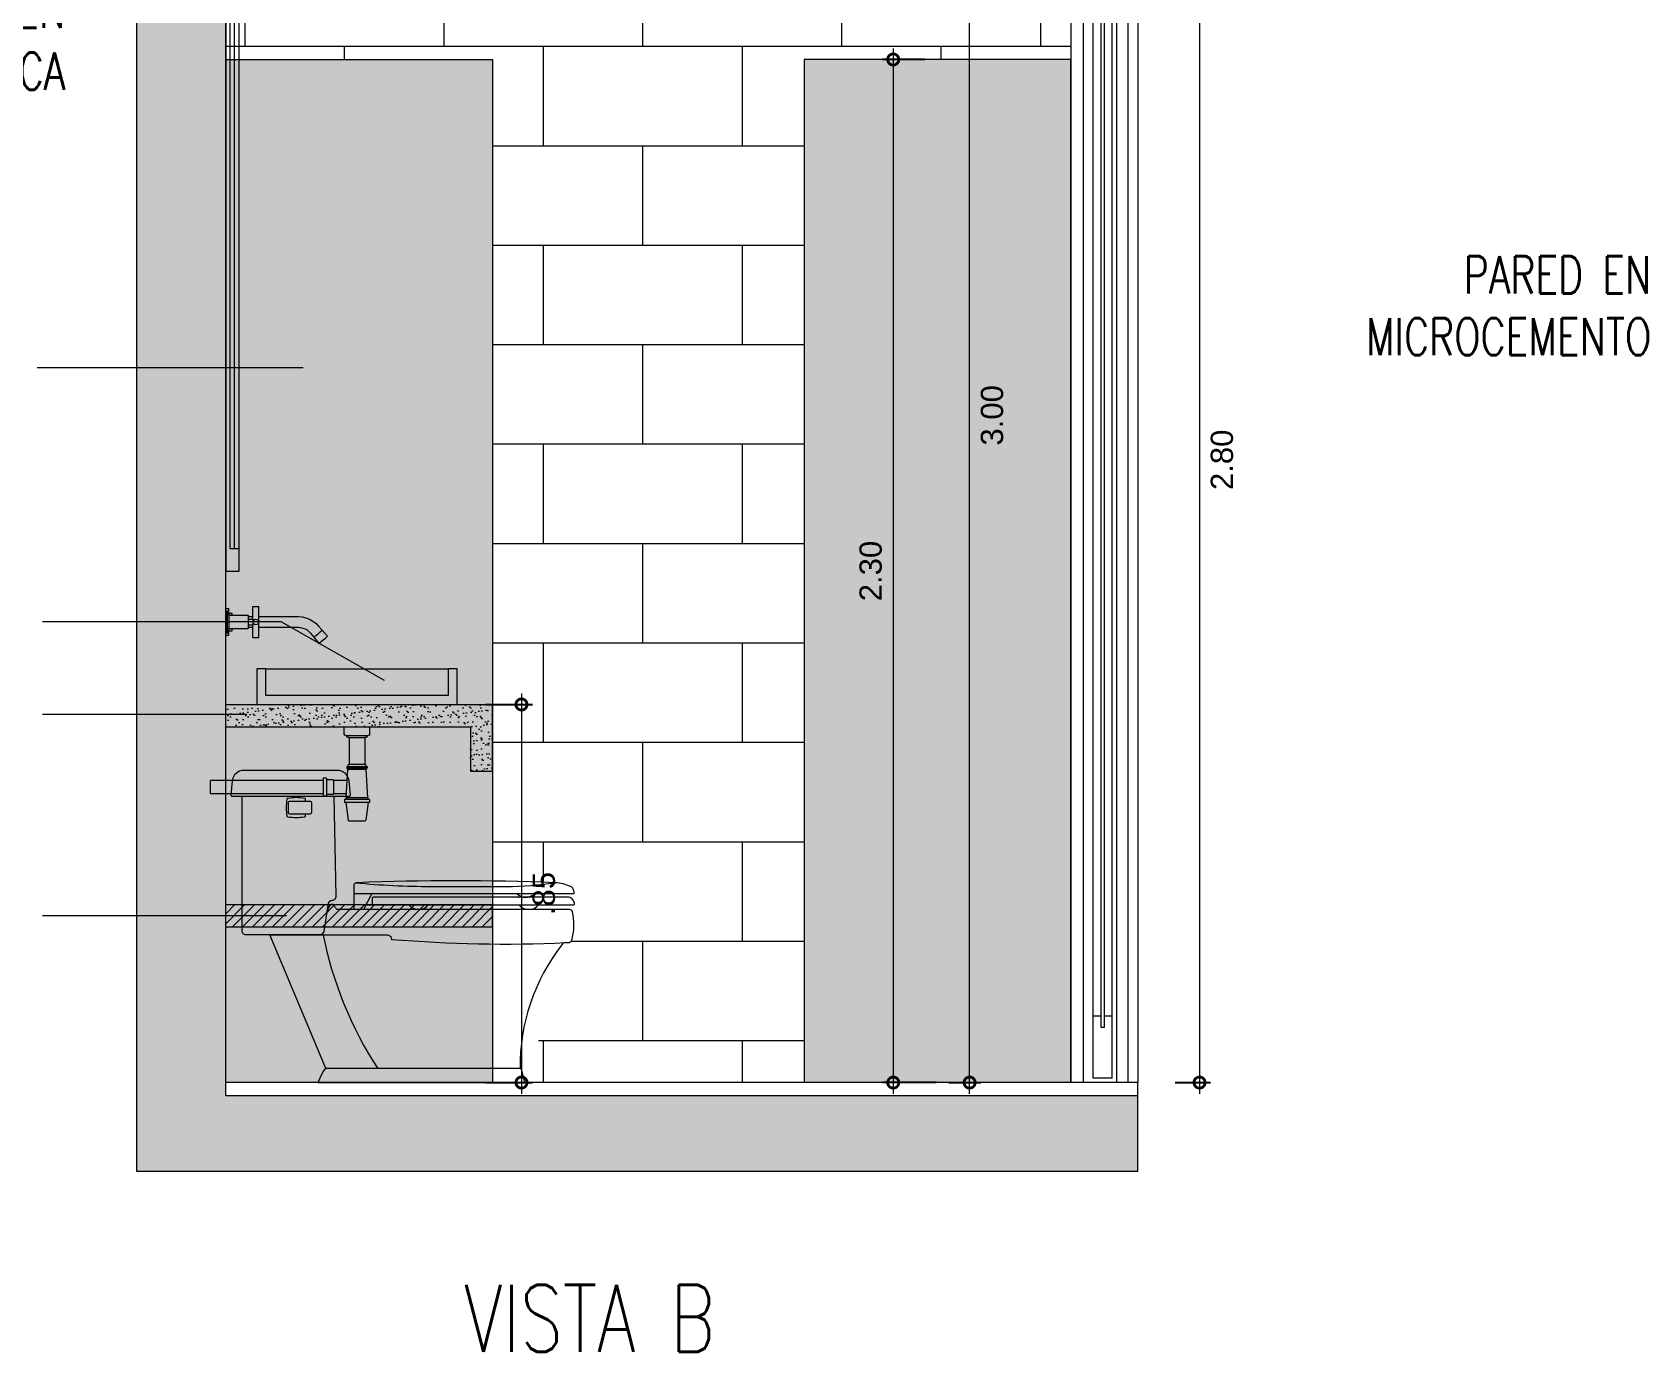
# Model space of a CAD drawing. Header units: metres. Extents: x 113 to 2416, y -346 to 476.
# Drawn here: x 293.785 to 297.416, y -158.178 to -155.212 of the extents above; entities that cross this region are included whole.
import ezdxf

# ---------------------------------------------------------------- set-up
doc = ezdxf.new("R2010")
doc.units = ezdxf.units.M
doc.header["$PDMODE"] = 34
doc.linetypes.add('0', pattern=[0])
doc.linetypes.add('CONTINU', pattern=[0])
doc.layers.get('0').update_dxf_attribs({"color": 250, "linetype": '0', "lineweight": 20})
doc.layers.get('Defpoints').update_dxf_attribs({"color": 6})
for name, color, linetype, lineweight in [('4', 253, 'Continuous', 9), ('corte', 250, 'Continuous', 20), ('DIMENSIONES', 5, 'Continuous', 5), ('SE-2', 252, 'Continuous', 9), ('SE-2-MADERA', 36, 'Continuous', 9), ('SE-3', 253, 'Continuous', 5), ('SE-4', 254, 'Continuous', 0), ('textos', 7, 'Continuous', 0)]:
    doc.layers.add(name, color=color, linetype=linetype, lineweight=lineweight)
doc.layers.add('RELLENO SECCION', color=8, linetype='Continuous', lineweight=0, transparency=0.4)
doc.styles.add('Arch-Dim', font='romans.shx', dxfattribs={"width": 0.75})
doc.styles.add('ESC25-2mm', font='arial.ttf', dxfattribs={"height": 0.05})
doc.dimstyles.new('DIMS25', dxfattribs={"dimtxt": 0.05, "dimasz": 0.05, "dimexe": 0.025, "dimexo": 0.025, "dimgap": 0.025, "dimtad": 2, "dimzin": 4, "dimdsep": 46, "dimtxsty": 'ESC25-2mm', "dimblk": 'DOTSMALL', "dimcen": 0.025, "dimdle": 0.025, "dimclrd": 256, "dimclre": 256, "dimclrt": 1, "dimadec": 0, "dimazin": 0, "dimtfac": 1, "dimtix": 1, "dimtmove": 2, "dimatfit": 3, "dimfxl": 1, "dimtolj": 1, "dimtzin": 0, "dimlwd": -1, "dimarcsym": 0})

# ---------------------------------------------------------------- blocks, each defined once
blk = doc.blocks.new('_DotSmall')
at = {"color": 0, "linetype": 'ByBlock', "lineweight": 13, "const_width": 0.5}
blk.add_lwpolyline([(-0.0625, 0, 1), (0.0625, 0, 1)], format="xyb", close=True, dxfattribs=at)
blk = doc.blocks.new('*D378')
at = {"layer": 'Defpoints', "color": 0, "transparency": 16777216}
for p in [(295.8205, -154.5732), (295.8918, -154.5732), (295.8205, -157.5732)]:
    blk.add_point(p, dxfattribs=at)
at = {"layer": 'DIMENSIONES', "lineweight": -2, "transparency": 16777216}
for p, q in [((295.8455, -154.5732), (295.9168, -154.5732)), ((295.8455, -157.5732), (295.9168, -157.5732))]:
    blk.add_line(p, q, dxfattribs=at)
at = {"layer": 'DIMENSIONES', "transparency": 16777216}
blk.add_line((295.8918, -157.5982), (295.8918, -154.5482), dxfattribs=at)
at = {"layer": 'DIMENSIONES', "transparency": 16777216, "xscale": 0.05, "yscale": 0.05, "zscale": 0.05}
for p, rotation in [((295.8918, -154.5732), 90), ((295.8918, -157.5732), 270)]:
    blk.add_blockref('_DotSmall', p, dxfattribs=dict(at, rotation=rotation))
at = {"layer": 'DIMENSIONES', "color": 5, "lineweight": 13, "transparency": 16777216, "insert": (295.9424, -156.0732), "char_height": 0.05, "attachment_point": 5, "rotation": 90, "style": 'ESC25-2mm'}
blk.add_mtext('\\A1;3.00', dxfattribs=at)
blk = doc.blocks.new('*D379')
at = {"layer": 'Defpoints', "color": 0, "transparency": 16777216}
for p in [(295.8161, -155.2732), (295.7202, -157.5732), (295.8413, -157.5732)]:
    blk.add_point(p, dxfattribs=at)
at = {"layer": 'DIMENSIONES', "transparency": 16777216}
blk.add_line((295.7202, -155.2482), (295.7202, -157.5982), dxfattribs=at)
at = {"layer": 'DIMENSIONES', "lineweight": -2, "transparency": 16777216}
for p, q in [((295.7911, -155.2732), (295.6952, -155.2732)), ((295.8163, -157.5732), (295.6952, -157.5732))]:
    blk.add_line(p, q, dxfattribs=at)
at = {"layer": 'DIMENSIONES', "transparency": 16777216, "xscale": 0.05, "yscale": 0.05, "zscale": 0.05}
for p, rotation in [((295.7202, -155.2732), 90), ((295.7202, -157.5732), 270)]:
    blk.add_blockref('_DotSmall', p, dxfattribs=dict(at, rotation=rotation))
at = {"layer": 'DIMENSIONES', "color": 5, "lineweight": 13, "transparency": 16777216, "insert": (295.6696, -156.4232), "char_height": 0.05, "attachment_point": 5, "rotation": 90, "style": 'ESC25-2mm'}
blk.add_mtext('\\A1;2.30', dxfattribs=at)
blk = doc.blocks.new('A$C3dfb1af3')
at = {"layer": 'SE-2'}
for points in [[(0.2286, 0.0612), (0.2286, 0.0612), (0.2286, 0.0617), (0.2286, 0.0617)], [(0.2286, 0.0612), (0.2286, 0.0612), (0.2286, 0.0617), (0.2286, 0.0617)], [(0.2286, 0.0599), (0.2286, 0.0599), (0.2286, 0.0612), (0.2286, 0.0612)], [(0.2286, 0.0599), (0.2286, 0.0599), (0.2286, 0.0612), (0.2286, 0.0612)], [(0.2286, 0.0599), (0.2286, 0.0577), (0.2286, 0.0577), (0.2286, 0.0599)], [(0.2286, 0.0599), (0.2286, 0.0577), (0.2286, 0.0577), (0.2286, 0.0599)], [(0.2286, 0.0577), (0.2286, 0.0549), (0.2286, 0.0549), (0.2286, 0.0577)], [(0.2286, 0.0577), (0.2286, 0.0549), (0.2286, 0.0549), (0.2286, 0.0577)], [(0.2286, 0.0549), (0.2286, 0.0517), (0.2286, 0.0517), (0.2286, 0.0549)], [(0.2286, 0.0549), (0.2286, 0.0517), (0.2286, 0.0517), (0.2286, 0.0549)], [(0.2286, 0.0517), (0.2286, 0.0482), (0.2286, 0.0482), (0.2286, 0.0517)], [(0.2286, 0.0517), (0.2286, 0.0482), (0.2286, 0.0482), (0.2286, 0.0517)], [(0.2286, 0.0482), (0.2286, 0.0447), (0.2286, 0.0447), (0.2286, 0.0482)], [(0.2286, 0.0482), (0.2286, 0.0447), (0.2286, 0.0447), (0.2286, 0.0482)], [(0.2286, 0.0447), (0.2286, 0.0414), (0.2286, 0.0414), (0.2286, 0.0447)], [(0.2286, 0.0447), (0.2286, 0.0414), (0.2286, 0.0414), (0.2286, 0.0447)], [(0.2286, 0.0414), (0.2286, 0.0386), (0.2286, 0.0386), (0.2286, 0.0414)], [(0.2286, 0.0414), (0.2286, 0.0386), (0.2286, 0.0386), (0.2286, 0.0414)], [(0.2286, 0.0386), (0.2286, 0.0365), (0.2286, 0.0365), (0.2286, 0.0386)], [(0.2286, 0.0386), (0.2286, 0.0365), (0.2286, 0.0365), (0.2286, 0.0386)], [(0.2286, 0.0365), (0.2286, 0.0351), (0.2286, 0.0351), (0.2286, 0.0365)], [(0.2286, 0.0365), (0.2286, 0.0351), (0.2286, 0.0351), (0.2286, 0.0365)], [(0.2286, 0.0351), (0.2286, 0.0347), (0.2286, 0.0347), (0.2286, 0.0351)], [(0.2286, 0.0351), (0.2286, 0.0347), (0.2286, 0.0347), (0.2286, 0.0351)]]:
    blk.add_hatch(color=256, dxfattribs=at).paths.add_polyline_path(points)
for p, q in [((0.1555, 0.0832), (0.1546, 0.0832)), ((0.1546, 0.0482), (0.1546, 0.0832)), ((0.1579, 0.0832), (0.1555, 0.0832)), ((0.1611, 0.0832), (0.1579, 0.0832)), ((0.1644, 0.0832), (0.1611, 0.0832)), ((0.1668, 0.0832), (0.1644, 0.0832)), ((0.1676, 0.0832), (0.1668, 0.0832)), ((0.1676, 0.0547), (0.1676, 0.0832)), ((0.2216, 0.0741), (0.2216, 0.0782)), ((0.2286, 0.0782), (0.2216, 0.0782)), ((0.2216, 0.0657), (0.2216, 0.0741)), ((0.2251, 0.0732), (0.2251, 0.0698)), ((0.2286, 0.0732), (0.2251, 0.0732)), ((0.2286, 0.0741), (0.2286, 0.0782)), ((0.2286, 0.0732), (0.2286, 0.0741)), ((0.2286, 0.0732), (0.2286, 0.0698)), ((0.0199, 0.0391), (0.012, 0.0295)), ((0.0257, 0.045), (0.0199, 0.0391)), ((0.0326, 0.0503), (0.0257, 0.045)), ((0.0403, 0.0546), (0.0326, 0.0503)), ((0.0484, 0.0577), (0.0403, 0.0546)), ((0.0569, 0.0596), (0.0484, 0.0577)), ((0.0652, 0.0602), (0.0569, 0.0596)), ((0.1546, 0.0602), (0.0652, 0.0602)), ((0.1555, 0.0514), (0.1546, 0.0482)), ((0.1546, 0.0482), (0.1555, 0.0449)), ((0.1546, 0.0132), (0.1546, 0.0482)), ((0.1579, 0.0538), (0.1555, 0.0514)), ((0.1555, 0.0449), (0.1579, 0.0425)), ((0.1611, 0.0547), (0.1579, 0.0538)), ((0.1579, 0.0425), (0.1611, 0.0417)), ((0.1644, 0.0538), (0.1611, 0.0547)), ((0.1611, 0.0417), (0.1644, 0.0425)), ((0.1644, 0.0538), (0.1644, 0.0538)), ((0.1668, 0.0514), (0.1644, 0.0538)), ((0.1644, 0.0425), (0.1668, 0.0449)), ((0.1644, 0.0425), (0.1644, 0.0425)), ((0.1668, 0.0538), (0.1656, 0.0526)), ((0.1656, 0.0437), (0.1668, 0.0425)), ((0.1676, 0.0547), (0.1668, 0.0538)), ((0.1676, 0.0482), (0.1668, 0.0514)), ((0.1668, 0.0449), (0.1676, 0.0482)), ((0.1668, 0.0425), (0.1676, 0.0417)), ((0.1786, 0.0602), (0.1676, 0.0602)), ((0.1786, 0.0547), (0.1676, 0.0547)), ((0.1676, 0.0132), (0.1676, 0.0417)), ((0.1786, 0.0417), (0.1676, 0.0417)), ((0.1786, 0.0632), (0.1786, 0.0612)), ((0.2216, 0.0632), (0.1786, 0.0632)), ((0.1786, 0.0612), (0.1786, 0.0557)), ((0.1786, 0.0557), (0.1786, 0.0482)), ((0.1786, 0.0482), (0.1786, 0.0407)), ((0.1786, 0.0407), (0.1786, 0.0352)), ((0.2146, 0.0655), (0.2146, 0.0682)), ((0.2216, 0.0682), (0.2146, 0.0682)), ((0.2146, 0.0632), (0.2146, 0.0655)), ((0.2216, 0.0657), (0.2216, 0.0633)), ((0.2251, 0.0657), (0.2216, 0.0657)), ((0.2216, 0.0633), (0.2216, 0.0569)), ((0.2216, 0.0569), (0.2216, 0.0482)), ((0.2216, 0.0482), (0.2216, 0.0394)), ((0.2216, 0.0394), (0.2216, 0.033)), ((0.2251, 0.0698), (0.2251, 0.0607)), ((0.2251, 0.0607), (0.2251, 0.0482)), ((0.2251, 0.0482), (0.2251, 0.0357)), ((0.2286, 0.0698), (0.2286, 0.0607)), ((0.2286, 0.0607), (0.2286, 0.0482)), ((0.2286, 0.0482), (0.2286, 0.0357)), ((0.0116, 0.0299), (0, 0.0161)), ((0.0013, 0.015), (0, 0.0161)), ((0.0048, 0.0121), (0.0013, 0.015)), ((0.0096, 0.008), (0.0048, 0.0121)), ((0.0144, 0.004), (0.0096, 0.008)), ((0.0129, 0.0288), (0.0116, 0.0299)), ((0.0164, 0.0258), (0.0129, 0.0288)), ((0.0179, 0.0011), (0.0144, 0.004)), ((0.0211, 0.0218), (0.0164, 0.0258)), ((0.0192, 0), (0.0179, 0.0011)), ((0.0307, 0.0138), (0.0192, 0)), ((0.0259, 0.0178), (0.0211, 0.0218)), ((0.0294, 0.0149), (0.0259, 0.0178)), ((0.0307, 0.0138), (0.0294, 0.0149)), ((0.0378, 0.023), (0.0303, 0.0141)), ((0.0417, 0.027), (0.0378, 0.023)), ((0.0459, 0.0302), (0.0417, 0.027)), ((0.0504, 0.0328), (0.0459, 0.0302)), ((0.0553, 0.0346), (0.0504, 0.0328)), ((0.0604, 0.0358), (0.0553, 0.0346)), ((0.0661, 0.0362), (0.0604, 0.0358)), ((0.1546, 0.0362), (0.0661, 0.0362)), ((0.1555, 0.0132), (0.1546, 0.0132)), ((0.1579, 0.0132), (0.1555, 0.0132)), ((0.1611, 0.0132), (0.1579, 0.0132)), ((0.1644, 0.0132), (0.1611, 0.0132)), ((0.1668, 0.0132), (0.1644, 0.0132)), ((0.1676, 0.0132), (0.1668, 0.0132)), ((0.1786, 0.0362), (0.1676, 0.0362)), ((0.1786, 0.0352), (0.1786, 0.0332)), ((0.2216, 0.0332), (0.1786, 0.0332)), ((0.2146, 0.0308), (0.2146, 0.0332)), ((0.2146, 0.0282), (0.2146, 0.0308)), ((0.2216, 0.0282), (0.2146, 0.0282)), ((0.2216, 0.033), (0.2216, 0.0307)), ((0.2216, 0.0222), (0.2216, 0.0307)), ((0.2251, 0.0307), (0.2216, 0.0307)), ((0.2216, 0.0182), (0.2216, 0.0222)), ((0.2286, 0.0182), (0.2216, 0.0182)), ((0.2251, 0.0357), (0.2251, 0.0265)), ((0.2251, 0.0265), (0.2251, 0.0232)), ((0.2286, 0.0232), (0.2251, 0.0232)), ((0.2286, 0.0357), (0.2286, 0.0265)), ((0.2286, 0.0265), (0.2286, 0.0232)), ((0.2286, 0.0222), (0.2286, 0.0232)), ((0.2286, 0.0182), (0.2286, 0.0222))]:
    blk.add_line(p, q, dxfattribs=at)
blk = doc.blocks.new('A$Cd6cad6a8')
at = {"layer": 'SE-2'}
for p, q in [((0, 0.1959), (0, 0.2125)), ((0.0581, 0.2125), (0, 0.2125)), ((0.0542, 0.1925), (0.004, 0.1925)), ((0.0471, 0.1879), (0.0111, 0.1879)), ((0.0113, 0.1879), (0.0113, 0.1281)), ((0.0469, 0.1879), (0.0469, 0.1281)), ((0.0581, 0.1957), (0.0581, 0.2125)), ((0.0049, 0.0528), (0.0086, 0.1173)), ((0.0521, 0.1228), (0.0061, 0.1228)), ((0.0061, 0.1228), (0.0061, 0.1191)), ((0.0061, 0.1191), (0.0521, 0.1191)), ((0.0075, 0.1173), (0.0075, 0.1191)), ((0.0507, 0.1173), (0.0075, 0.1173)), ((0.009, 0.1228), (0.0091, 0.1254)), ((0.0463, 0.1281), (0.0119, 0.1281)), ((0.0492, 0.1228), (0.0491, 0.1254)), ((0.0533, 0.0528), (0.0496, 0.1173)), ((0.0507, 0.1173), (0.0507, 0.1191)), ((0.0521, 0.1228), (0.0521, 0.1191)), ((0.0509, 0.0917), (0.0816, 0.0917)), ((0.0816, 0.0934), (0.0977, 0.0934)), ((0.0816, 0.0934), (0.0816, 0.0599)), ((0.0977, 0.0967), (0.0977, 0.0566)), ((0.0977, 0.0967), (0.1054, 0.0967)), ((0.1054, 0.0967), (0.1054, 0.0566)), ((0.1054, 0.0917), (0.3587, 0.0917)), ((0.3587, 0.0616), (0.3587, 0.0917)), ((0.0011, 0.049), (0.0571, 0.049)), ((0.0011, 0.049), (0.0011, 0.042)), ((0.0011, 0.042), (0.0571, 0.042)), ((0.004, 0.042), (0.0094, 0.0024)), ((0.0049, 0.0528), (0.0533, 0.0528)), ((0.0049, 0.0528), (0.0049, 0.049)), ((0.0542, 0.042), (0.0488, 0.0024)), ((0.0528, 0.0616), (0.0816, 0.0616)), ((0.0533, 0.0528), (0.0533, 0.049)), ((0.0571, 0.049), (0.0571, 0.042)), ((0.0816, 0.0599), (0.0977, 0.0599)), ((0.0977, 0.0566), (0.1054, 0.0566)), ((0.1054, 0.0616), (0.3587, 0.0616)), ((0.0122, 0), (0.046, 0))]:
    blk.add_line(p, q, dxfattribs=at)
for centre, radius, start, end in [((0.004, 0.1965), 0.004, 187.7004, 270), ((0.0111, 0.1929), 0.005, 180, 270), ((0.0471, 0.1929), 0.005, 270, 0), ((0.0542, 0.1965), 0.004, 270, 348.1597), ((0.0119, 0.1253), 0.0028, 90, 176.8638), ((0.0463, 0.1253), 0.0028, 3.1362, 90), ((0.0122, 0.0028), 0.0028, 187.7232, 270), ((0.046, 0.0028), 0.0028, 270, 352.2768)]:
    blk.add_arc(centre, radius, start, end, dxfattribs=at)
blk = doc.blocks.new('*D380')
at = {"layer": 'Defpoints', "color": 0, "transparency": 16777216}
for p in [(294.779, -156.7232), (294.779, -157.5732), (294.8845, -157.5732)]:
    blk.add_point(p, dxfattribs=at)
at = {"layer": 'DIMENSIONES', "transparency": 16777216}
blk.add_line((294.8845, -156.6982), (294.8845, -157.5982), dxfattribs=at)
at = {"layer": 'DIMENSIONES', "lineweight": -2, "transparency": 16777216}
for p, q in [((294.804, -156.7232), (294.9095, -156.7232)), ((294.804, -157.5732), (294.9095, -157.5732))]:
    blk.add_line(p, q, dxfattribs=at)
at = {"layer": 'DIMENSIONES', "transparency": 16777216, "xscale": 0.05, "yscale": 0.05, "zscale": 0.05}
for p, rotation in [((294.8845, -156.7232), 90), ((294.8845, -157.5732), 270)]:
    blk.add_blockref('_DotSmall', p, dxfattribs=dict(at, rotation=rotation))
at = {"layer": 'DIMENSIONES', "color": 5, "lineweight": 13, "transparency": 16777216, "insert": (294.935, -157.1482), "char_height": 0.05, "attachment_point": 5, "rotation": 90, "style": 'ESC25-2mm'}
blk.add_mtext('\\A1;.85', dxfattribs=at)
blk = doc.blocks.new('*D381')
at = {"layer": 'Defpoints', "color": 0, "transparency": 16777216}
for p in [(296.3224, -154.7732), (296.3287, -157.5732), (296.4087, -157.5732)]:
    blk.add_point(p, dxfattribs=at)
at = {"layer": 'DIMENSIONES', "transparency": 16777216}
blk.add_line((296.4087, -154.7482), (296.4087, -157.5982), dxfattribs=at)
at = {"layer": 'DIMENSIONES', "lineweight": -2, "transparency": 16777216}
for p, q in [((296.3474, -154.7732), (296.4337, -154.7732)), ((296.3537, -157.5732), (296.4337, -157.5732))]:
    blk.add_line(p, q, dxfattribs=at)
at = {"layer": 'DIMENSIONES', "transparency": 16777216, "xscale": 0.05, "yscale": 0.05, "zscale": 0.05}
for p, rotation in [((296.4087, -154.7732), 90), ((296.4087, -157.5732), 270)]:
    blk.add_blockref('_DotSmall', p, dxfattribs=dict(at, rotation=rotation))
at = {"layer": 'DIMENSIONES', "color": 5, "lineweight": 13, "transparency": 16777216, "insert": (296.4592, -156.1732), "char_height": 0.05, "attachment_point": 5, "rotation": 90, "style": 'ESC25-2mm'}
blk.add_mtext('\\A1;2.80', dxfattribs=at)

msp = doc.modelspace()

# ---------------------------------------------------------------- hatches: boundary and pattern name
at = {"true_color": 0xdac8a9, "transparency": 33554534}
h = msp.add_hatch(dxfattribs=at)
h.set_pattern_fill('AR-B816', color=9, scale=0.0011)
h.set_pattern_definition([(0, (-88.17942, -160.83168), (0, 0.22352), []), (90, (-88.17942, -160.83168), (-0.22352, 0.22352), [0.22352, -0.22352])])
h.paths.add_polyline_path([(294.2197, -154.5732), (294.2197, -155.2732), (294.8197, -155.2732), (294.8197, -157.1202), (294.9599, -157.1238), (294.9979, -157.1342), (294.9951, -157.2562), (294.8919, -157.5732), (295.5197, -157.5732), (295.5197, -155.2732), (296.1197, -155.2732), (296.1197, -154.5732)])
at = {"layer": 'RELLENO SECCION', "linetype": 'CONTINU', "transparency": 33554483}
h = msp.add_hatch(color=256, dxfattribs=at)
h.dxf.hatch_style = 1
h.paths.add_polyline_path([(294.2197, -156.7732), (294.0197, -156.7732), (294.0197, -154.1814), (294.2197, -154.1814)])
at = {"layer": 'RELLENO SECCION', "linetype": 'CONTINU', "true_color": 0xdddedf, "transparency": 33554610}
h = msp.add_hatch(color=254, dxfattribs=at)
h.dxf.hatch_style = 1
h.paths.add_polyline_path([(294.3097, -156.6432), (294.2897, -156.6432), (294.2897, -156.7232), (294.7397, -156.7232), (294.7397, -156.6432), (294.7197, -156.6432), (294.7197, -156.7032), (294.3097, -156.7032)])
at = {"layer": 'RELLENO SECCION', "linetype": 'CONTINU', "transparency": 33554483}
h = msp.add_hatch(color=256, dxfattribs=at)
h.dxf.hatch_style = 1
h.paths.add_polyline_path([(294.5697, -156.7732), (294.3697, -156.7732)], flags=17)
h.paths.add_polyline_path([(294.0197, -156.7732), (294.2197, -156.7732), (294.2197, -157.6032), (296.1197, -157.6032), (296.1197, -157.6332), (296.1197, -157.6182), (296.1197, -157.6032), (296.2697, -157.6032), (296.2697, -157.7732), (294.0197, -157.7732)])
at = {"layer": 'SE-2'}
h = msp.add_hatch(dxfattribs=at)
h.set_pattern_fill('AR-SAND', color=256, scale=0.0005)
h.set_pattern_definition([(37.5, (-138.550204, -162.689227), (-0.00080001565, 0.0244706619), [0, -0.019304, 0, -0.02159, 0, -0.0206375]), (7.5, (-138.550204, -162.689227), (0.0224761642, 0.035841255), [0, -0.010414, 0, -0.017399, 0, -0.0066675]), (327.5, (-138.565825, -162.689227), (0.0395496185, 7.18592e-05), [0, -0.00635, 0, -0.02286, 0, -0.029845]), (317.5, (-138.565825, -162.689227), (0.0381778226, 0.0111464662), [0, -0.003175, 0, -0.014986, 0, -0.017145])])
h.paths.add_polyline_path([(294.7697, -156.7732), (294.7697, -156.8732), (294.8197, -156.8732), (294.8197, -156.7232), (294.2197, -156.7232), (294.2197, -156.7732)])
h = msp.add_hatch(dxfattribs=at)
h.set_pattern_fill('LINE', color=256, scale=0.005, angle=45)
h.set_pattern_definition([(45, (292.172281, -157.198238), (-0.01122532, 0.01122532), [])])
h.paths.add_polyline_path([(294.2197, -157.1732), (294.8197, -157.1732), (294.8197, -157.2232), (294.2197, -157.2232)])
at = {"layer": 'SE-4', "true_color": 0xffffff}
h = msp.add_hatch(dxfattribs=at)
h.set_pattern_fill('ANGLE')
h.set_pattern_definition([(0, (-89.081, -159.293), (0, 6.985), [5.08, -1.905]), (90, (-89.081, -159.293), (-6.985, 4e-16), [5.08, -1.905])])
h.paths.add_polyline_path([(294.9755, -157.2636, -0.285116), (294.9829, -157.2586, -0.03215), (294.5925, -157.2512), (294.5916, -157.2475, 0.339617), (294.5834, -157.2412), (294.4384, -157.2412, 0.094509), (294.5614, -157.5419), (294.6389, -157.5419), (294.8813, -157.5419, -0.170993)])
h.paths.add_polyline_path([(294.4634, -156.9296), (294.3652, -156.9296), (294.256, -156.9296), (294.256, -157.232, 0.414214), (294.2644, -157.2404), (294.4323, -157.2404, 0.368207), (294.4407, -157.2333), (294.4509, -157.1701, -0.368207), (294.4592, -157.163), (294.4595, -157.163, 0.420302), (294.468, -157.1543)])
h.paths.add_polyline_path([(294.359, -156.9757, -0.322429), (294.3572, -156.974, -0.08097), (294.3572, -156.936, -0.322429), (294.359, -156.9342, -0.08097), (294.397, -156.9342, -0.322429), (294.3987, -156.936, -0.011117), (294.3995, -156.9412), (294.4099, -156.9412, -0.414214), (294.4131, -156.9444), (294.4131, -156.9656, -0.414214), (294.4099, -156.9688), (294.3995, -156.9688, -0.011117), (294.3987, -156.974, -0.322429), (294.397, -156.9757, -0.08097)], flags=16)
h.paths.add_polyline_path([(294.4705, -156.8713), (294.3652, -156.8713), (294.2606, -156.8713, 0.382734), (294.2342, -156.8949), (294.2308, -156.9261, 0.44641), (294.234, -156.9296), (294.3652, -156.9296), (294.4971, -156.9296, 0.44641), (294.5003, -156.9261), (294.4969, -156.8949, 0.382734)])
h.paths.add_polyline_path([(294.4131, -156.9444, 0.414214), (294.4099, -156.9412), (294.3632, -156.9412, 0.414214), (294.3601, -156.9444), (294.3601, -156.9656, 0.414214), (294.3632, -156.9688), (294.4099, -156.9688, 0.414214), (294.4131, -156.9656)], flags=0)
h.paths.add_polyline_path([(294.4384, -157.2412), (294.3228, -157.2412, -0.12636), (294.3197, -157.2404), (294.3184, -157.2404), (294.4446, -157.5425), (294.4459, -157.5419), (294.5614, -157.5419, -0.094509)])
h.paths.add_polyline_path([(294.9991, -157.1894, 0.35703), (294.9929, -157.1843), (294.9533, -157.1843), (294.6029, -157.1843), (294.4718, -157.1843, -0.319026), (294.4668, -157.1807, 0.096799), (294.4628, -157.174, 0.069627), (294.461, -157.173), (294.4561, -157.173, 0.068034), (294.4543, -157.1739, 0.19844), (294.4492, -157.1887, -0.352094), (294.4486, -157.1898, 0.042191), (294.4484, -157.1899), (294.4477, -157.1899), (294.4407, -157.2333, -0.178254), (294.4378, -157.2384, 0.000828), (294.4384, -157.2412), (294.5834, -157.2412, -0.339617), (294.5916, -157.2475), (294.5925, -157.2512, 0.032182), (294.9833, -157.2586), (294.9884, -157.2586, 0.353948), (294.9988, -157.2502, 0.102644)])
h.paths.add_polyline_path([(295.0003, -157.1625, 0.283121), (294.9909, -157.1567), (294.551, -157.1567, 0.414214), (294.5489, -157.1588), (294.5489, -157.1705, 0.414214), (294.5521, -157.1736), (295.0016, -157.1736, 0.414214), (295.0038, -157.1715), (295.0038, -157.1693)])
h.paths.add_polyline_path([(295.0005, -157.1378, 0.22662), (294.9953, -157.1327, 0.090321), (294.9599, -157.1238, -0.038866), (294.8509, -157.1322), (294.6811, -157.1322, -0.022858), (294.5118, -157.1241, 0.313873), (294.5083, -157.1291), (294.5083, -157.1482), (294.5427, -157.1482), (295.0012, -157.1482, 0.520081), (295.0032, -157.1453)])
h.paths.add_polyline_path([(294.9599, -157.1238, 0.018366), (294.5132, -157.1238, 0.070316), (294.5118, -157.1241, 0.022858), (294.6811, -157.1322), (294.8509, -157.1322, 0.038866)])
h.paths.add_polyline_path([(294.5471, -157.1493, -0.284168), (294.549, -157.1482), (294.5427, -157.1482), (294.5083, -157.1482), (294.5083, -157.1822, 0.414214), (294.5104, -157.1843), (294.5277, -157.1843, 0.284168), (294.5305, -157.1825)])
h.paths.add_polyline_path([(294.6312, -157.1736), (294.535, -157.1736), (294.5305, -157.1825, -0.284168), (294.5277, -157.1843), (294.6029, -157.1843), (294.6534, -157.1843, -0.230009)], flags=17)
h.paths.add_polyline_path([(294.8786, -157.1736), (294.6753, -157.1736, -0.227447), (294.6534, -157.1843), (294.9008, -157.1843, -0.230009)], flags=17)
h.paths.add_polyline_path([(294.5083, -157.173), (294.461, -157.173, -0.069627), (294.4628, -157.174, -0.096799), (294.4668, -157.1807, 0.319026), (294.4718, -157.1843), (294.5104, -157.1843, -0.414214), (294.5083, -157.1822)], flags=17)
h.paths.add_polyline_path([(294.9141, -157.1482), (294.874, -157.1482, 0.418345)])
h.paths.add_polyline_path([(293.2813, -154.9714), (293.2813, -154.8104), (293.1783, -154.8104), (293.1783, -154.9714)], flags=9)
h.paths.add_polyline_path([(293.141, -155.3209), (293.141, -155.16), (293.0379, -155.16), (293.0379, -155.3209)], flags=9)
h.paths.add_polyline_path([(293.0063, -156.0289), (293.0063, -155.9068), (292.9033, -155.9068), (292.9033, -156.0289)], flags=9)
h.paths.add_polyline_path([(291.0073, -156.4294), (291.6897, -156.4294), (291.6897, -156.0432), (291.0073, -156.0432)], flags=9)
h.paths.add_polyline_path([(290.6178, -155.8252), (291.6909, -155.8252), (291.6909, -155.5782), (290.6178, -155.5782)], flags=9)
h.paths.add_polyline_path([(290.9414, -155.4164), (291.6267, -155.4164), (291.6267, -155.1694), (290.9414, -155.1694)], flags=9)
h.paths.add_polyline_path([(291.1097, -154.5453), (291.8667, -154.5453), (291.8667, -154.1591), (291.1097, -154.1591)], flags=9)
h.paths.add_polyline_path([(284.716, -155.5542), (286.2721, -155.5542), (286.2721, -155.3072), (284.716, -155.3072)], flags=9)
h.paths.add_polyline_path([(285.1633, -156.1133), (286.2721, -156.1133), (286.2721, -155.8663), (285.1633, -155.8663)], flags=9)
h.paths.add_polyline_path([(285.1961, -155.7513), (286.2721, -155.7513), (286.2721, -155.5043), (285.1961, -155.5043)], flags=9)
h.paths.add_polyline_path([(285.4419, -154.4025), (286.2972, -154.4025), (286.2972, -154.0164), (285.4419, -154.0164)], flags=9)
h.paths.add_polyline_path([(285.556, -153.6286), (286.2413, -153.6286), (286.2413, -153.2424), (285.556, -153.2424)], flags=9)
h.paths.add_polyline_path([(281.8347, -155.5499), (283.3993, -155.5499), (283.3993, -154.6074), (281.8347, -154.6074)], flags=9)
at = {"layer": 'SE-4', "transparency": 33554518}
h = msp.add_hatch(color=256, dxfattribs=at)
h.dxf.hatch_style = 1
h.set_gradient(color1=(202, 249, 252), color2=(229, 255, 255), tint=1, name='CYLINDER')
h.paths.add_polyline_path([(294.2197, -157.5732), (294.8197, -157.5732), (294.8197, -155.2732), (294.2197, -155.2732)])
h = msp.add_hatch(color=256, dxfattribs=at)
h.dxf.hatch_style = 1
h.set_gradient(color1=(202, 249, 252), color2=(229, 255, 255), tint=1, name='CYLINDER')
h.paths.add_polyline_path([(296.1197, -157.5732), (295.5197, -157.5732), (295.5197, -155.2732), (296.1197, -155.2732)])

# ---------------------------------------------------------------- linework, layer by layer
at = {"layer": '4'}
msp.add_line((294.3097, -156.6432), (294.7197, -156.6432), dxfattribs=at)
at = {"layer": 'corte'}
for p, q in [((294.0197, -157.7732), (294.0197, -154.1814)), ((294.2197, -157.6032), (294.2197, -154.1814)), ((296.1197, -157.5732), (296.1197, -155.2732)), ((296.2697, -157.5732), (294.2197, -157.5732)), ((296.2697, -157.7732), (296.2697, -157.5732)), ((296.2697, -157.6032), (294.2197, -157.6032)), ((296.2697, -157.7732), (294.0197, -157.7732))]:
    msp.add_line(p, q, dxfattribs=at)
at = {"layer": 'SE-2'}
for p, q in [((294.2397, -156.3733, 0.8549), (294.2397, -154.8733, -0.0998)), ((294.2197, -156.7232), (294.8197, -156.7232)), ((294.8197, -156.8732), (294.8197, -156.7232)), ((294.2197, -156.7732), (294.7697, -156.7732)), ((294.7697, -156.7732), (294.7697, -156.8732)), ((294.7697, -156.8732), (294.8197, -156.8732)), ((294.2197, -157.1732), (294.8197, -157.1732)), ((294.8197, -157.2232), (294.8197, -157.1732)), ((294.8197, -157.1732), (294.8197, -157.2232)), ((294.2197, -157.2232), (294.8197, -157.2232))]:
    msp.add_line(p, q, dxfattribs=at)
msp.add_lwpolyline([(294.2497, -154.8233), (294.2197, -154.8233), (294.2197, -156.4233), (294.2497, -156.4233), (294.2497, -156.3733), (294.2297, -156.3733), (294.2297, -154.8733), (294.2497, -154.8733), (294.2497, -154.8233)], dxfattribs=at)
msp.add_lwpolyline([(294.3097, -156.6432), (294.2897, -156.6432), (294.2897, -156.7232), (294.7397, -156.7232), (294.7397, -156.6432), (294.7197, -156.6432), (294.7197, -156.7032), (294.3097, -156.7032)], close=True, dxfattribs=at)
at = {"layer": 'SE-2-MADERA'}
for p, q in [((296.1197, -154.7725), (296.1197, -157.5732)), ((296.2697, -154.7725), (296.2697, -157.5732)), ((296.1473, -154.8225), (296.1473, -157.5732)), ((296.1687, -154.8321), (296.1687, -157.5636)), ((296.2126, -157.5636), (296.2126, -154.8321)), ((296.2223, -154.8475), (296.2223, -157.5732)), ((296.2473, -154.8475), (296.2473, -157.5732)), ((296.1687, -157.4232), (296.1876, -157.4232)), ((296.1945, -157.4232), (296.2126, -157.4232)), ((296.2126, -157.5636), (296.1687, -157.5636))]:
    msp.add_line(p, q, dxfattribs=at)
msp.add_lwpolyline([(296.1876, -154.9498), (296.1945, -154.9498), (296.1945, -157.4494), (296.1876, -157.4494)], close=True, dxfattribs=at)
at = {"layer": 'SE-3'}
msp.add_line((294.2497, -156.3733, 0.8549), (294.2497, -154.8733, -0.0998), dxfattribs=at)
at = {"layer": 'SE-4'}
for p, q in [((294.4504, -157.173, 0.6211), (294.5083, -157.173, 0.6211)), ((294.3184, -157.2404, 0.6211), (294.4445, -157.5422, 0.6211))]:
    msp.add_line(p, q, dxfattribs=at)
for points in [[(294.8197, -157.5732), (294.2197, -157.5732), (294.2197, -155.2732), (294.8197, -155.2732), (294.8197, -157.5732)], [(296.1197, -157.5732), (296.1197, -155.2732), (295.5197, -155.2732), (295.5197, -157.5732)]]:
    msp.add_lwpolyline(points, dxfattribs=at)
at = {"layer": 'SE-4', "elevation": 0.6211}
for points in [[(294.4705, -156.8713), (294.3652, -156.8713), (294.2606, -156.8713, 0.382734), (294.2342, -156.8949), (294.2308, -156.9261, 0.44641), (294.234, -156.9296), (294.3652, -156.9296), (294.4971, -156.9296, 0.44641), (294.5003, -156.9261), (294.4969, -156.8949, 0.382734)], [(294.3601, -156.9444), (294.3601, -156.9656, 0.414214), (294.3632, -156.9688), (294.4099, -156.9688, 0.414214), (294.4131, -156.9656), (294.4131, -156.9444, 0.414214), (294.4099, -156.9412), (294.3632, -156.9412, 0.414214)]]:
    msp.add_lwpolyline(points, format="xyb", close=True, dxfattribs=at)
for points in [[(294.256, -156.9296), (294.256, -157.232, 0.414214), (294.2644, -157.2404), (294.4323, -157.2404, 0.368207), (294.4407, -157.2333), (294.4509, -157.1701, -0.368207), (294.4592, -157.163), (294.4595, -157.163, 0.420302), (294.468, -157.1543), (294.4634, -156.9296)], [(294.3995, -156.9412, 0.011117), (294.3987, -156.936, 0.322429), (294.397, -156.9342, 0.08097), (294.359, -156.9342, 0.322429), (294.3572, -156.936, 0.08097), (294.3572, -156.974, 0.322429), (294.359, -156.9757, 0.08097), (294.397, -156.9757, 0.322429), (294.3987, -156.974, 0.011117), (294.3995, -156.9688)], [(294.5083, -157.1482), (294.5427, -157.1482), (295.0012, -157.1482, 0.520081), (295.0032, -157.1453), (295.0005, -157.1378, 0.22662), (294.9953, -157.1327, 0.090321), (294.9599, -157.1238, 0.01835), (294.5136, -157.1238)], [(294.549, -157.1482, 0.284168), (294.5471, -157.1493), (294.5305, -157.1825, -0.284168), (294.5277, -157.1843), (294.5104, -157.1843, -0.414214), (294.5083, -157.1822), (294.5083, -157.1291, -0.414214), (294.5136, -157.1238)], [(294.535, -157.1736), (295.0016, -157.1736, 0.414214), (295.0038, -157.1715), (295.0038, -157.1693), (295.0003, -157.1625, 0.283121), (294.9909, -157.1567), (294.551, -157.1567, 0.414214), (294.5489, -157.1588), (294.5489, -157.1705, 0.414214), (294.5521, -157.1736)], [(294.6811, -157.1322), (294.8509, -157.1322, 0.038866), (294.9599, -157.1238)], [(294.3197, -157.2404, 0.12636), (294.3228, -157.2412), (294.5834, -157.2412, -0.341947), (294.5916, -157.2476), (294.5925, -157.2512, 0.032182), (294.9833, -157.2586), (294.9884, -157.2586, 0.353948), (294.9988, -157.2502, 0.102644), (294.9991, -157.1894, 0.35703), (294.9929, -157.1843), (294.9533, -157.1843), (294.6029, -157.1843), (294.4718, -157.1843, -0.319026), (294.4668, -157.1807, 0.096799), (294.4628, -157.174, 0.313173), (294.4543, -157.1739, 0.201544), (294.4492, -157.1889, -0.288674), (294.4486, -157.1898, 0.042191), (294.4484, -157.1899), (294.4477, -157.1899)], [(294.9825, -157.2586, 0.273083), (294.9755, -157.2636, 0.170993), (294.8813, -157.5419, 0.17103)]]:
    msp.add_lwpolyline(points, format="xyb", dxfattribs=at)
at = {"layer": 'SE-4'}
msp.add_polyline3d([(294.8813, -157.5419, 0.6211), (294.6389, -157.5419, 0.6211), (294.4459, -157.5419, 0.6211), (294.4416, -157.5438, 0.6211), (294.4381, -157.5492, 0.6211), (294.4315, -157.5634, 0.6211), (294.4273, -157.5724, 0.6211), (294.4274, -157.573, 0.6211), (294.5776, -157.5732, -0.3221), (294.8919, -157.5732, 0.6211), (294.8891, -157.5613, -0.5843), (294.8855, -157.5466, -2.2962), (294.8851, -157.5443, -2.2962), (294.8835, -157.5425, -2.2962), (294.8813, -157.5419, -2.2962)], dxfattribs=at)
for centre, radius, start, end in [((294.6857, -155.2769, 0.6211), 1.8554, 264.6226, 269.8603), ((294.894, -157.1284, 0.6211), 0.0282, 224.5965, 315.4035), ((294.8781, -157.0505, 0.6211), 0.1061, 268.1229, 270), ((294.6533, -157.1561, 0.6211), 0.0282, 218.4659, 320.8474), ((294.9007, -157.1561, 0.6211), 0.0282, 218.4659, 320.8474), ((295.2882, -157.0691, 0.6211), 0.867, 191.2607, 213.0444)]:
    msp.add_arc(centre, radius, start, end, dxfattribs=at)
at = {"layer": 'textos'}
for p, q in [((293.7962, -155.9659), (294.3936, -155.9659)), ((293.8081, -156.5369), (294.3435, -156.5369)), ((294.3435, -156.5369), (294.576, -156.6685)), ((293.8079, -156.7451), (294.267, -156.7451)), ((293.8079, -157.1978), (294.3564, -157.1978))]:
    msp.add_line(p, q, dxfattribs=at)

# ---------------------------------------------------------------- block references
at = {"layer": 'SE-2', "xscale": -1}
for name, p in [('A$C3dfb1af3', (294.4484, -156.5859)), ('A$Cd6cad6a8', (294.5438, -156.9857))]:
    msp.add_blockref(name, p, dxfattribs=at)

# ---------------------------------------------------------------- texts
at = {"layer": 'textos', "char_height": 0.326944, "attachment_point": 3, "style": 'Arch-Dim'}
for s, insert, width in [('\\pxsm1;{\\H0.2554x;REVESTIMIENTO EN PIEDRA RUSTICA}', (293.8589, -155.1185, -0.1952), 0.96827), ('\\pxsm1;{\\H0.2554x;PARED EN MICROCEMENTO}', (297.4241, -155.7155, -0.1952), 0.758834)]:
    msp.add_mtext(s, dxfattribs=dict(at, insert=insert, width=width))
at = {"layer": 'textos', "lineweight": 13, "insert": (294.7557, -158.0282), "char_height": 0.15, "attachment_point": 1, "style": 'Arch-Dim'}
msp.add_mtext_dynamic_manual_height_columns('VISTA B', width=26.65337, gutter_width=15, heights=[0], dxfattribs=at)

# ---------------------------------------------------------------- dimensions: what is measured, and where the dimension line sits
at = {"layer": 'DIMENSIONES', "lineweight": 13}
for base, p1, p2, picture, middle in [((295.8918, -154.5732), (295.8205, -157.5732), (295.8205, -154.5732), '*D378', (295.9424, -156.0732)), ((296.4087, -157.5732), (296.3224, -154.7732), (296.3287, -157.5732), '*D381', (296.4592, -156.1732)), ((295.7202, -157.5732), (295.8161, -155.2732), (295.8413, -157.5732), '*D379', (295.6696, -156.4232)), ((294.8845, -157.5732), (294.779, -156.7232), (294.779, -157.5732), '*D380', (294.935, -157.1482))]:
    dim = msp.add_linear_dim(base=base, p1=p1, p2=p2, angle=90, dimstyle='DIMS25', override={"dimclrt": 5}, dxfattribs=at)
    dim.commit()
    dim.dimension.update_dxf_attribs({"geometry": picture, "text_midpoint": middle})

doc.saveas('drawing.dxf')
